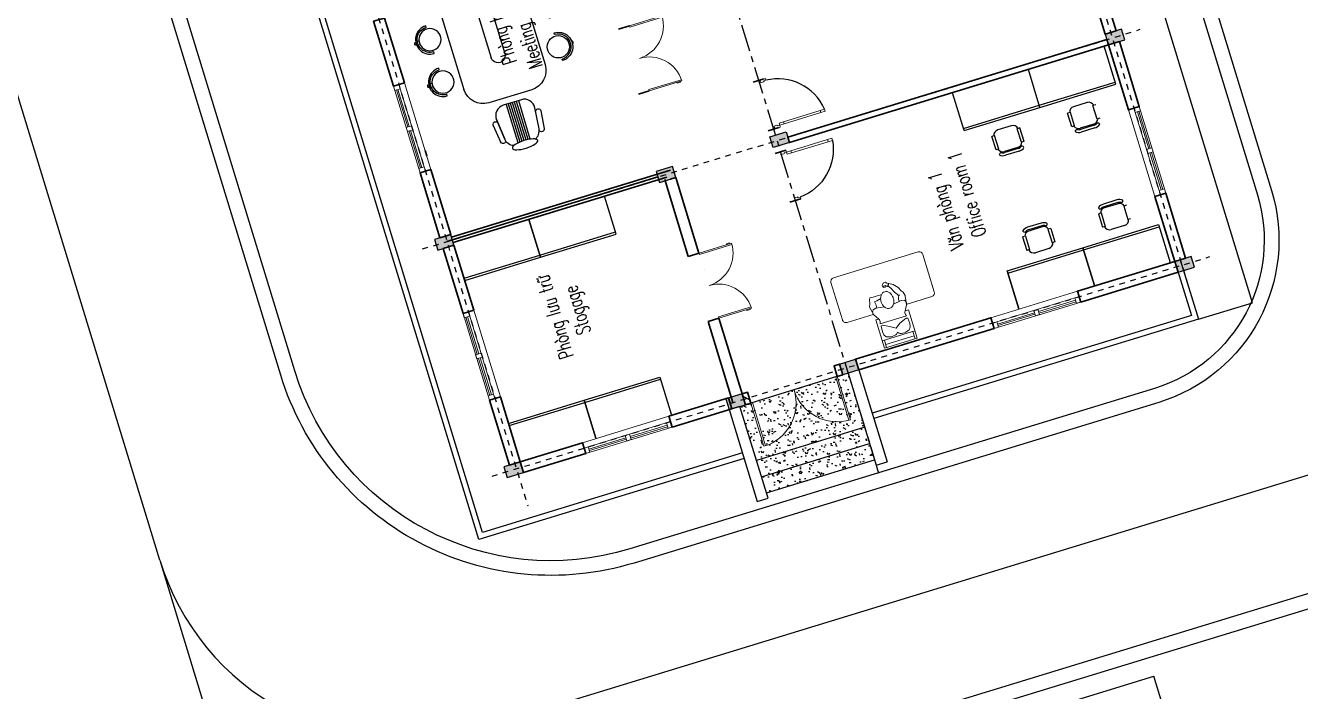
# Model space of a CAD drawing. Header units: inches. Extents: x 543393 to 2689207, y 1841861 to 9121372.
# Drawn here: x 547500.44 to 547522.97, y 1841972.44 to 1841984.21 of the extents above; entities that cross this region are included whole.
import ezdxf
from ezdxf.lldxf.tags import DXFTag

# ---------------------------------------------------------------- set-up
doc = ezdxf.new("R2010")
doc.units = ezdxf.units.IN
doc.header["$MEASUREMENT"] = 0
doc.linetypes.add('ACAD_ISO04W100', pattern=[30, 24, -3, 0, -3])
doc.linetypes.add('DASHDOT', pattern=[1, 0.5, -0.25, 0, -0.25])
for name, color, linetype, lineweight in [('00', 5, 'Continuous', 9), ('A-Door', 254, 'Continuous', 13), ('A-Wall', 3, 'Continuous', 30), ('A310G', 5, 'Continuous', 9), ('CUA', 2, 'Continuous', 9), ('Kich thuoc', 8, 'Continuous', 18), ('NOITHAT', 8, 'Continuous', 9)]:
    doc.layers.add(name, color=color, linetype=linetype, lineweight=lineweight)
for name, color, linetype in [('02 Xref HH1 MBXD$0$0.0', 4, 'Continuous'), ('0_Central_Road', 9, 'Continuous'), ('DOI', 7, 'Continuous'), ('Duong', 4, 'Continuous'), ('KICHTHUOCTHACH', 161, 'Continuous'), ('MEUBLE', 55, 'Continuous'), ('NET', 2, 'Continuous'), ('NET THAY', 4, 'Continuous'), ('Noi that', 155, 'Continuous'), ('NT', 1, 'Continuous'), ('QUYEN', 7, 'Continuous'), ('家具', 4, 'Continuous')]:
    doc.layers.add(name, color=color, linetype=linetype)
doc.styles.add('DIM', font='vnsimli.shx', dxfattribs={"width": 0.65})
tags = doc.linetypes.add('02 Xref Nha dieu hanh$0$HIDDEN', pattern=[0.375, 0.25, -0.125]).pattern_tags.tags
tags[6:7] = [DXFTag(74, 4), DXFTag(75, 0), DXFTag(340, '0'), DXFTag(46, 1.0), DXFTag(50, 0.0), DXFTag(44, 0.0), DXFTag(45, 0.0)]
tags[4:5] = [DXFTag(74, 4), DXFTag(75, 0), DXFTag(340, '0'), DXFTag(46, 1.0), DXFTag(50, 0.0), DXFTag(44, 0.0), DXFTag(45, 0.0)]

# ---------------------------------------------------------------- blocks, each defined once
blk = doc.blocks.new('NDK1')
at = {"layer": '02 Xref HH1 MBXD$0$0.0'}
for p, q in [((240816.7488916403, 54143.51714219339), (240816.7488916403, 52543.51714219332)), ((248117.186538893, 52543.51714219312), (240816.7488916403, 52543.51714219331))]:
    blk.add_line(p, q, dxfattribs=at)
blk = doc.blocks.new('D800')
at = {"layer": 'CUA'}
for p, q in [((0, 800), (-800, 800)), ((0, 770), (-799.4373021069332, 770)), ((-759.6220223050914, 819.6199698164128), (-678.5231775331195, 819.6199698164128)), ((-759.6220223050914, 799.9999999999964), (-759.6220223050914, 819.6199698164128)), ((-678.5231775331195, 819.6199698164128), (-678.5231775331195, 800)), ((0, 770), (0, 800))]:
    blk.add_line(p, q, dxfattribs=at)
blk.add_arc((0, 800), 800, 180, 270, dxfattribs=at)
blk = doc.blocks.new('A$C7DB75F4D')
at = {"layer": 'A-Door'}
for points in [[(624.9999986886978, 939.9999987788397), (624.9999986886978, 859.9999987788397), (664.9999986886978, 859.9999987788397), (664.9999986886978, 939.9999987788397)], [(624.9999986886978, 179.9999987788397), (624.9999986886978, 859.9999987788397), (664.9999986886978, 859.9999987788397), (664.9999986886978, 179.9999987788397)], [(-165.0000013113022, 99.99999877883965), (-165.0000013113022, 59.99999877883965), (-150.0000013113022, 59.99999877883965), (-150.0000013113022, 49.99999877883965), (-150.0000013113022, -1.221160346176475e-06), (-200.0000013113022, -1.221160346176475e-06), (-200.0000013113022, 99.99999877883965)], [(624.9999986886978, 99.99999877883965), (624.9999986886978, 179.9999987788397), (664.9999986886978, 179.9999987788397), (664.9999986886978, 99.99999877883965)], [(664.9999986886978, 99.99999877883965), (699.9999986886978, 99.99999877883965), (699.9999986886978, -1.221160346176475e-06), (649.9999986886978, -1.221160346176475e-06), (649.9999986886978, 49.99999877883965), (649.9999986886978, 59.99999877883965), (664.9999986886978, 59.99999877883965)]]:
    blk.add_lwpolyline(points, close=True, dxfattribs=at)
at = {"layer": 'NT', "color": 1}
blk.add_arc((732.7361624520785, 47.18860666957081), 899.288197890312, 96.88065241804014, 176.633324203001, dxfattribs=at)
blk = doc.blocks.new('cuaso')
at = {"layer": 'CUA'}
blk.add_lwpolyline([(-880.9476643104572, -30), (719.0523356895428, -30), (719.0523356895428, 170), (-880.9476643104572, 170)], close=True, dxfattribs=at)
at = {"layer": 'CUA', "color": 8}
for points in [[(719.0523356895428, 70), (-880.9476643104572, 70)], [(-803.5617358037271, 29.19433114037383), (-119.6406285638222, 29.19433114037383)], [(-803.5617358037271, 0), (-119.6406285638222, 0)], [(-42.25470005709212, 29.19433114037383), (641.6664071828127, 29.19433114037383)], [(-42.25470005709212, 0), (641.6664071828127, 0)]]:
    blk.add_lwpolyline(points, dxfattribs=at)
for points in [[(-880.9476643104572, 70), (-803.5617358037271, 70), (-803.5617358037271, -30), (-880.9476643104572, -30)], [(-42.25470005709212, 70), (-119.6406285638222, 70), (-119.6406285638222, -30), (-42.25470005709212, -30)], [(719.0523356895428, 70), (641.6664071828127, 70), (641.6664071828127, -30), (719.0523356895428, -30)]]:
    blk.add_lwpolyline(points, close=True, dxfattribs=at)
blk = doc.blocks.new('A$C15161FA2')
at = {"layer": 'NOITHAT'}
for p, q in [((552.7657021248324, 882.6305223517638), (587.4620983299028, 952.0160556241458)), ((587.4620983299028, 952.0160556241458), (659.2596383966065, 1027.377162349174)), ((659.2596383966065, 1027.377162349174), (725.0785854645128, 1070.436329336919)), ((715.5200969157377, 977.1182790038192), (676.0384062285284, 895.769509526091)), ((749.0231946041476, 1026.165108744263), (715.5200969157377, 977.1182790038192)), ((725.0785854645128, 1070.436329336919), (749.0231946041476, 1026.165108744263)), ((728.6705786511284, 1062.060855063172), (733.4558731332709, 1074.024091268518)), ((733.4558731332709, 1074.024091268518), (763.3851227005889, 1027.359014504787)), ((763.3851227005889, 1027.359014504787), (746.6305501419392, 1020.183497588745)), ((537.1268294697766, 615.3082458927297), (513.5013889721758, 771.9669521466667)), ((535.9362612405093, 686.7440322781085), (548.1200296945644, 708.6637344935534)), ((548.1200296945644, 708.6637344935534), (606.1309247207155, 721.5485267297322)), ((626.9800819270222, 825.1900704931854), (601.8482216996199, 814.4267916455447)), ((606.1309247207155, 721.5485267297322), (754.380989787549, 695.77893477506)), ((642.5353085401221, 846.7226797856479), (626.9800819270222, 825.1900704931854)), ((676.0384062285284, 895.769509526091), (642.5353085401221, 846.7226797856479)), ((1070.218084929931, 721.5485267297322), (921.9680198630977, 695.77893477506)), ((1128.228979956084, 708.6637344935534), (1070.218084929931, 721.5485267297322)), ((1140.412748410139, 686.7440322781085), (1128.228979956084, 708.6637344935534)), ((528.7830646858474, 521.834198433919), (528.7830646858474, -3.107189513684716e-06)), ((593.2396165115697, 521.834198433919), (528.7830646858474, 521.834198433919)), ((595.6665238865007, 517.7913970137483), (537.1268294697784, 615.3082458927297)), ((593.2396147149047, 431.6406378160395), (602.182179784988, 458.454774293627)), ((1083.109394935744, 431.6406378160395), (1074.166829865659, 458.454774293627)), ((1080.682485764151, 517.7913970137483), (1139.22218018087, 615.3082458927297)), ((1134.674634958988, 521.834198433919), (1083.109393139081, 521.834198433919)), ((1134.674634958988, -3.107189513684716e-06), (1134.674634958988, 521.834198433919)), ((586.359871658793, 385.6104790083209), (580.3483047090904, 283.4654934295709)), ((580.3483047090904, 283.4654934295709), (586.7939597119985, 225.4839096609799)), ((586.7939597119985, 225.4839096609799), (604.9892056230892, 200.0234382202675)), ((588.609272899479, 388.1952111057885), (612.5765797236218, 392.9862461428743)), ((1083.109394935744, 431.6406378160395), (593.2396147149047, 431.6406378160395)), ((593.2396147149047, 431.6406378160395), (1083.109394935744, 431.6406378160395)), ((612.5765797236218, 392.9862461428743), (747.9353347846445, 341.4470697158458)), ((747.9353347846445, 341.4470697158458), (831.7288498224189, 277.0230935703244)), ((831.7288498224189, 277.0230935703244), (934.859329868912, 341.4470697158458)), ((934.859329868912, 341.4470697158458), (1044.43546491831, 399.4286460021208)), ((1044.43546491831, 399.4286460021208), (1074.541491610711, 393.410481454433)), ((1076.663739932837, 225.4839096609799), (1044.43546491831, 180.3871256108837)), ((1083.109394935744, 283.4654934295709), (1076.663739932837, 225.4839096609799)), ((1076.79089223759, 390.8257494796635), (1083.109394935744, 283.4654934295709)), ((528.7830646858474, 135.2903490431013), (1134.674634958988, 135.2903490431013)), ((568.2807777317212, 135.2903490431013), (568.2807777317212, -3.107189513684716e-06)), ((568.2807777317212, 51.53918080215408), (1093.167122044164, 51.53918080215408)), ((642.0912161983306, 173.2925662471807), (688.1754080206774, 159.1199841151279)), ((718.0146241535058, 156.5164398796201), (777.1745057393418, 163.9076862173351)), ((824.0651006275657, 190.1394735331933), (831.7288498224189, 199.7143177063085)), ((839.3925990172702, 190.1394735331933), (831.7288498224189, 199.7143177063085)), ((945.4430754913319, 156.5164398796201), (886.283193905494, 163.9076862173351)), ((1044.43546491831, 180.3871256108837), (975.2822916241621, 159.1199841151274)), ((1093.167122044164, 135.2903490431013), (1093.167122044164, -3.107189513684716e-06)), ((528.7830646858474, -3.107189513684716e-06), (1134.674634958988, -3.107189513684716e-06))]:
    blk.add_line(p, q, dxfattribs=at)
at = {"layer": 'NOITHAT', "linetype": 'ByBlock'}
for points in [[(2.042935375357047e-05, 694.0156283441456), (2.042935375357047e-05, 1384.100576817595, -0.4142135623730951), (66.53674354634859, 1450.637299934592), (1633.644937456185, 1450.637299934592, -0.4142135623730951), (1700.181660573184, 1384.100576817595), (1700.181660573184, 694.0156283441456, -0.4142135623730951), (1633.644937456185, 627.4789052271481), (1150.425760820111, 627.4789052271481, -0.4789360360244747)], [(521.4247740345272, 627.4789052271481), (66.53674354634859, 627.4789052271481, -0.4142135623730951), (2.042935375357047e-05, 694.0156283441456)]]:
    blk.add_lwpolyline(points, format="xyb", dxfattribs=at)
at = {"layer": 'NOITHAT'}
blk.add_lwpolyline([(726.2276131467734, 798.8042030295319, 0.07405043167941555), (735.2134947964951, 738.4628406184211, 0.08480070353286041), (759.1361015598486, 690.7621400620164, 0.1063356255012782), (797.4964541635163, 656.7858414434259, 0.1289554926436449), (838.5842206038869, 646.0096522741032, 0.1289554926436468), (879.6719870442503, 656.7858414434259, 0.1063356255012797), (918.0323396479216, 690.7621400620164, 0.08480070353286068), (941.9549464112752, 738.4628406184211, 0.07405043167941541), (950.9408280609932, 798.8042030295319, 0.07405043167941566), (941.9549464112752, 859.1455654406436, 0.08480070353286072), (918.0323396479216, 906.8462659970482, 0.1063356255012795), (879.6719870442503, 940.8225646156379, 0.1289554926436479), (838.5842206038869, 951.5987537849605, 0.1289554926436479), (797.4964541635163, 940.8225646156379, 0.106335625501279), (759.1361015598486, 906.8462659970482, 0.08480070353286107), (735.2134947964951, 859.1455654406436, 0.07405043167941573)], format="xyb", close=True, dxfattribs=at)
for points in [[(733.455873133269, 1074.024091268519), (755.9619095954477, 1085.71425646808), (782.0195015863756, 1108.867129026855), (822.5604404735022, 1105.241721494859), (850.076252320363, 1069.053468769105), (839.2237968834961, 1031.424560220572), (826.9167885673196, 1032.150376892324), (826.9131338844163, 1053.136780097777), (793.6120363465052, 1053.866251090087), (777.6887620386296, 1035.053632826227), (820.4023915588732, 1026.362154327566)], [(1139.222180180874, 615.3082458927292), (1173.348564976422, 766.6453107798288), (1154.011599967711, 824.6268870661042), (1134.674634958992, 895.4932630708727), (1121.78332495318, 927.7052548847905), (1063.77242992703, 921.262855025544), (1005.761534900874, 921.262855025544), (921.9680198630995, 921.262855025544)], [(552.7657021248342, 882.6305223517638), (529.3401747920325, 847.4689343241726), (518.7809804056487, 812.289434191176), (513.5013889721777, 784.1458307204712), (513.5013889721777, 768.3150590249315)], [(626.9800819270204, 825.1900704931859), (634.9320380197823, 791.1817357935342), (643.7313609153862, 747.2073522165174), (643.7313609153862, 715.5458004146667)], [(941.3049848718183, 856.8388788800221), (1018.652844906686, 837.5116867845973), (1063.77242992703, 831.0692869253508), (1050.881119921214, 766.6453107798288), (1057.32677492412, 715.106134352799)]]:
    blk.add_lwpolyline(points, dxfattribs=at)
for centre, radius, start, end in [((598.3426322119012, 652.0562994567381), 71.3988371481342, 150.9331010893697, 210.9765361778385), ((1078.006377438747, 652.0562994567381), 71.3988371481342, 329.0234638221615, 29.06689891063028), ((534.4507211443743, 481.04334344974), 71.3988371481342, 341.556360027871, 30.97653617783849), ((1141.898288506272, 481.04334344974), 71.3988371481342, 149.0234638221615, 198.4436399721291), ((589.1588872240336, 385.4457477748851), 2.80385886123773, 101.3043551230539, 176.6318409065789), ((1073.991876672349, 390.6610182462273), 2.80385886123773, 3.368159093421127, 78.69563208597779), ((1073.991876672349, 390.6610182462273), 2.80385886123773, 3.368159093421127, 78.69563208597779), ((663.0789051906468, 241.5370594819283), 71.3988371481342, 215.551376907487, 252.9054138576522), ((709.1630970129972, 227.3644773498754), 71.3988371481342, 252.9054138576522, 277.1214509789467), ((768.3229785988315, 234.75572368759), 71.3988371481342, 277.1214509789467, 321.3260597055287), ((895.1347210460044, 234.75572368759), 71.3988371481342, 218.6739402944713, 262.8785490210533), ((954.2946026318386, 227.3644773498741), 71.3988371481342, 262.8785490210533, 287.0945861423477)]:
    blk.add_arc(centre, radius, start, end, dxfattribs=at)
blk = doc.blocks.new('ghe1')
for p, q in [((-42.04987941271975, 246.4382430577243), (-42.04987941271975, 284.408258743264)), ((42.0498794127052, 246.4382430577243), (42.0498794127052, 284.408258743264))]:
    blk.add_line(p, q)
blk.add_lwpolyline([(-325, 0, -1), (325, 0), (287.5, 0, 1), (-287.5, 0)], format="xyb", close=True)
blk.add_circle((0, 0), 250)
blk.add_arc((-2.748049884918146, 310.0985850759171), 41.28596289291529, 18.35834287928433, 162.1648539532021)
blk = doc.blocks.new('A$C3EF50EC0')
at = {"layer": 'MEUBLE', "linetype": 'Continuous'}
for p, q in [((1018.694071713035, 2162.10474263777), (5499.939890525391, 2161.929127708594)), ((1010.344063199082, 662.4731859845997), (5499.848950473111, 662.2009527783084))]:
    blk.add_line(p, q, dxfattribs=at)
for points in [[(663.7437269373477, 1015.306541444195), (663.7918678828428, 1809.217807194284)], [(5854.75115430358, 1015.087888241927), (5854.799295248944, 1808.999153960387)], [(1378.12451784579, 1537.194052209707), (5104.918715648804, 1537.066339028133)], [(1378.109361170515, 1287.239356388083), (5104.903558973325, 1287.111643206365)]]:
    blk.add_lwpolyline(points, dxfattribs=at)
for centre, radius, start, end in [((1018.672552226562, 1807.218426785184), 354.886316505026, 89.99652571655432, 179.6772017975329), ((5499.91837103889, 1807.042811855899), 354.886316505026, 0.3158496352169251, 89.99652571655432), ((1378.116939508152, 1412.21670429872), 124.9773481406142, 89.99652571655432, 269.9965257165543), ((5104.91113731105, 1412.088991117227), 124.9773481406142, 269.9965257165543, 89.99652571655432), ((1018.624651147184, 1017.262883560179), 354.886316505026, 180.3158496352169, 269.9965257165543), ((5499.870469959438, 1017.08726863077), 354.886316505026, 269.9965257165543, 359.6772017975329)]:
    blk.add_arc(centre, radius, start, end, dxfattribs=at)
at = {"layer": 'Noi that', "linetype": 'Continuous'}
for points in [[(6259.1792385351, 1852.139881234252), (6575.753039080315, 1815.455126690053)], [(5969.868203523816, 1244.252120250057), (5969.888551643191, 1579.820962753445)], [(6550.910797897974, 1728.796348108364), (6175.976480664147, 1766.2668174684)], [(5969.876104082228, 1374.543337128598), (6672.873686080726, 1374.500708978834)], [(5969.878377583562, 1412.036541501824), (6672.875959582088, 1411.993913352351)], [(5969.880651084837, 1449.52974587505), (6672.878233083393, 1449.487117725577)], [(5969.882924586171, 1487.022950248276), (6672.880506584755, 1486.980322098803)], [(5969.885198087475, 1524.516154621619), (6672.882780085973, 1524.473526472175)], [(5969.871557079678, 1299.55692838203), (6672.869139078175, 1299.514300232411)], [(5969.873830580837, 1337.050132755227), (6672.871412579421, 1337.007504605899)], [(6550.910797897974, 1095.174427336729), (6175.976480664147, 1057.703957976693)], [(6259.1792385351, 971.8308942108415), (6575.753039080315, 1008.515648755041)]]:
    blk.add_lwpolyline(points, dxfattribs=at)
for points in [[(6706.39641884678, 1212.26345608, -0.2799068392326103), (6550.910797897974, 1095.174427336729), (6175.976480664147, 1057.703957976693, -0.4437164408394772), (5969.868203523816, 1244.252120250057), (5969.888551643191, 1579.820962753445, -0.4437164408394785), (6176.019450967186, 1766.344127795375), (6550.949221198287, 1728.82818840925)], [(6706.420640987388, 1611.720303949412, 0.2799068392326108), (6550.949221198403, 1728.82818840925)], [(6706.39641884678, 1212.26345608, -0.2799068392326103), (6550.910797897974, 1095.174427336729), (6175.976480664147, 1057.703957976693)]]:
    blk.add_lwpolyline(points, format="xyb", dxfattribs=at)
for centre, start, end in [((6253.784421690463, 1805.584910566009), 83.39001380174432, 263.3900138017443), ((6570.358222235707, 1768.900156021758), 283.1821426424748, 83.39001380174432), ((6253.784421690463, 1018.385864879085), 96.6099861982557, 276.6099861982557), ((6570.358222235707, 1055.070619423335), 276.6099861982557, 76.81785735752518)]:
    blk.add_arc(centre, 46.86650555273033, start, end, dxfattribs=at)
blk.add_ellipse((6743.175717781953, 1411.9896505375), major_axis=(0.01420938317593334, 234.3325273328395), ratio=0.2999999999999999, dxfattribs=at)
at = {"layer": 'NET', "linetype": 'Continuous'}
for p, xscale, yscale, zscale, rotation in [((1471.419711642273, 2472.817481445323), 0.7873572932799786, 0.7873572932799786, 0.7873572932799786, 359.9965257159905), ((2232.671967083035, 2472.068048506691), 0.7873572932799786, 0.7873572932799786, 0.7873572932799786, 359.9965257159905), ((2981.408668699005, 2478.952240036677), 0.7873572932799786, 0.7873572932799786, 0.7873572932799786, 359.9965257159905), ((3742.660924139767, 2478.202807098045), 0.7873572932799786, 0.7873572932799786, 0.7873572932799786, 359.9965257159905), ((4481.953839201567, 2478.075038460622), 0.7873572932799786, 0.7873572932799786, 0.7873572932799786, 359.9965257159905), ((5266.597771867368, 2478.027459464924), 0.7873572932799786, 0.7873572932799786, 0.7873572932799786, 359.9965257159905), ((339.7280971458822, 1376.925084836708), -0.7873572932872542, 0.7873572932949173, 0.7873572932858693, 89.99652571651998), ((1471.290411473994, 340.4775436619821), -0.7873572932799786, 0.7873572932949173, 0.7873572932858693, 179.9965257159905), ((2232.542666914742, 339.7281107233284), -0.7873572932799786, 0.7873572932949173, 0.7873572932858693, 179.9965257159905), ((2981.279368530755, 346.6123022533211), -0.7873572932799786, 0.7873572932949173, 0.7873572932858693, 179.9965257159905), ((3742.531623971474, 345.8628693146893), -0.7873572932799786, 0.7873572932949173, 0.7873572932858693, 179.9965257159905), ((4481.824549091631, 345.9009799220294), -0.7873572932799786, 0.7873572932949173, 0.7873572932858693, 179.9965257159905), ((5266.468481757547, 345.8534009265495), -0.7873572932799786, 0.7873572932949173, 0.7873572932858693, 179.9965257159905)]:
    blk.add_blockref('ghe1', p, dxfattribs=dict(at, xscale=xscale, yscale=yscale, zscale=zscale, rotation=rotation))
blk = doc.blocks.new('NVP')
at = {"layer": 'KICHTHUOCTHACH'}
h = blk.add_hatch(dxfattribs=at)
h.set_pattern_fill('AR-CONC', color=8, scale=2)
h.set_pattern_definition([(49.99999999999999, (-385191.5149544009, -62237.63004785349), (364.369337992008, -31.87817107780617), [38.1, -419.1]), (355, (-385191.5149544009, -62237.63004785349), (-70.48684284993868, 382.1136904780703), [30.48, -335.28116834]), (100.4514447, (-385161.1509404008, -62240.28655485349), (293.8824941807065, 350.2355038243902), [32.3800176, -356.1804892]), (46.18420000000001, (-385191.5149544009, -62136.03004785349), (542.1580817842598, -84.0846558654543), [57.15, -628.65]), (96.63555760999995, (-385146.3351544008, -62143.03704785349), (474.808268103006, 494.8522491954431), [48.57004628, -534.27121632]), (351.1841511700001, (-385191.5149544009, -62136.03004785349), (474.8082681299541, 494.8522491710653), [45.71993414, -502.91946384]), (21, (-385140.7149544008, -62161.43004785349), (303.228782538265, -204.5303963741752), [38.1, -419.1]), (326.0000000000001, (-385140.7149544008, -62161.43004785349), (123.6040566952941, 368.3759322446385), [30.48, -335.28]), (71.45144499999999, (-385115.4458892008, -62178.47424765349), (426.8328385574323, 163.8455377718105), [32.3800176, -356.1798752]), (37.50000000000001, (-385191.5149544009, -62237.63004785349), (6.177206501183633, 169.1100777463062), [0, -331.216, 0, -340.36, 0, -336.55]), (7.499999999999999, (-385191.5149544009, -62237.63004785349), (133.6393250206115, 200.361149636239), [0, -194.056, 0, -323.596, 0, -128.27]), (327.5, (-385304.7989544009, -62237.63004785349), (271.1811903337428, -11.45748798534689), [0, -127, 0, -396.24, 0, -525.78]), (317.5, (-385355.5989544009, -62237.63004785349), (296.2583627720361, 50.85298206666606), [0, -165.1, 0, -263.144, 0, -373.38])])
h.paths.add_polyline_path([(184393.5373812887, 3674.374304836041, 0.4032696778363674), (183594.1000791818, 2904.374304836041), (184393.5373812887, 2904.374304836041)], flags=17)
h.paths.add_polyline_path([(184393.5373812887, 3674.374304836667), (184393.5373812887, 4444.374304836041), (183594.101084646, 4444.374304836041, 0.4032693125303839)], flags=17)
h.paths.add_polyline_path([(183593.5383867529, 4474.374304836041), (183633.9163644477, 4474.374304836041), (183633.9163644477, 4493.994274652454), (183715.0152092197, 4493.994274652454), (184393.5373812887, 4474.374333909735), (184393.5373812887, 4574.376822600032), (184393.5373812887, 4674.376822600032), (183393.5373812887, 4674.376822600032), (183393.5373812887, 2674.37178707205), (184393.5373812887, 2674.37178707205), (184393.5373812887, 2774.371787071817), (184393.5373812887, 2874.374304836041), (183715.0142037555, 2874.374304836041), (183715.0142037555, 2854.754335019628), (183633.9153589835, 2854.754335019628), (183593.5373812887, 2874.374304836041, -0.4142137464317575), (184393.5378840208, 3674.374304836201, -0.4142133783145721)])
h.paths.add_polyline_path([(183393.5373812887, 4674.376822600032), (183093.5373812887, 4674.376822600032), (183093.5373812887, 2674.37178707205), (183393.5373812887, 2674.37178707205)])
h.paths.add_polyline_path([(183093.5373812887, 4674.376822600032), (182793.5373812887, 4674.376822600032), (182793.5373812887, 2674.37178707205), (183093.5373812887, 2674.37178707205)])
h = blk.add_hatch(dxfattribs=at)
h.set_pattern_fill('ANSI31', color=8, scale=30)
h.set_pattern_definition([(45, (-11993.02771210979, -64888.76173332566), (-67.35192090801866, 67.35192090801866), [])])
h.paths.add_polyline_path([(184393.5373812887, 4474.374304836041), (184593.5373812887, 4474.374304836041), (184593.5373812887, 4574.376822600032), (184393.5373812887, 4574.376822600032)])
at = {"layer": 'NET THAY'}
h = blk.add_hatch(color=8, dxfattribs=at)
h.dxf.hatch_style = 1
h.paths.add_polyline_path([(184593.5373812887, 8974.369935470699), (184393.5373812887, 8974.369935470699), (184393.5373812887, 8674.369935470699), (184593.5373812887, 8674.369935470699)])
h = blk.add_hatch(color=8, dxfattribs=at)
h.dxf.hatch_style = 1
h.paths.add_polyline_path([(188793.5373812887, 8974.369935470699), (188593.5373812887, 8974.369935470699), (188593.5373812887, 8674.369935470699), (188793.5373812887, 8674.369935470699)])
h = blk.add_hatch(color=8, dxfattribs=at)
h.dxf.hatch_style = 1
h.paths.add_polyline_path([(184593.5373812887, 4874.376822600032), (184393.5373812887, 4874.376822600032), (184393.5373812887, 4574.376822600032), (184593.5373812887, 4574.376822600032)])
h = blk.add_hatch(color=8, dxfattribs=at)
h.dxf.hatch_style = 1
h.paths.add_polyline_path([(188793.5373812887, 4874.369935470961), (188593.5373812887, 4874.369935470961), (188593.5373812887, 4574.369935470961), (188793.5373812887, 4574.369935470961)])
h = blk.add_hatch(color=8, dxfattribs=at)
h.dxf.hatch_style = 1
h.paths.add_polyline_path([(184593.5373812887, 2474.371787071817), (184393.5373812887, 2474.371787071817), (184393.5373812887, 2774.371787071817), (184593.5373812887, 2774.371787071817)])
h = blk.add_hatch(color=8, dxfattribs=at)
h.dxf.hatch_style = 1
h.paths.add_polyline_path([(188793.5373812887, 2474.371787071817), (188593.5373812887, 2474.371787071817), (188593.5373812887, 2774.371787071817), (188793.5373812887, 2774.371787071817)])
h = blk.add_hatch(color=8, dxfattribs=at)
h.dxf.hatch_style = 1
h.paths.add_polyline_path([(184593.5373812887, -3425.630064529294), (184393.5373812887, -3425.630064529294), (184393.5373812887, -3725.630064529294), (184593.5373812887, -3725.630064529294)])
h = blk.add_hatch(color=8, dxfattribs=at)
h.dxf.hatch_style = 1
h.paths.add_polyline_path([(188793.5373812887, -3425.630064529294), (188593.5373812887, -3425.630064529294), (188593.5373812887, -3725.630064529294), (188793.5373812887, -3725.630064529294)])
at = {"layer": 'A-Wall'}
for p, q in [((184593.5373812887, 8674.369935470699), (184593.5373812887, 8874.369935470699)), ((188593.5373812887, 8674.369935470699), (188593.5373812887, 8874.369935470699)), ((188643.5373812888, 8674.369935470699), (188643.5373812888, 4724.377195950357)), ((188743.5373812888, 4624.376389845282), (188743.5373812888, 8674.369935470699)), ((190343.5373812887, 8674.369935470699), (190243.5373812887, 8674.369935470699)), ((184493.5373812901, 4774.378630599844), (185993.5375581373, 4774.375449454768)), ((185993.537315265, 4572.877460598982), (185993.5375581373, 4774.375449454768)), ((187193.5371998788, 4772.875158534931), (188617.9684215573, 4772.872137653692)), ((187193.5374409428, 4572.877460598982), (187193.5371998789, 4772.875158534931)), ((190193.5373184461, 4774.37487100115), (190193.5373184461, 4574.374673418082)), ((191393.537261384, 4774.373362803475), (191393.537261384, 4574.373165220408)), ((184493.5373812901, 4574.378630599844), (185993.5373170706, 4574.375449455278)), ((186893.5373781039, 4572.871876703437), (186893.5373781039, 4572.868271406078)), ((187193.5374391402, 4574.372904539232), (188593.5373812887, 4574.369935470961)), ((188593.5373812887, 4674.376822600032), (188593.5373812887, 4574.369935470961))]:
    blk.add_line(p, q, dxfattribs=at)
at = {"layer": 'A-Wall', "color": 8, "linetype": '02 Xref Nha dieu hanh$0$HIDDEN', "ltscale": 1000}
blk.add_line((188693.5373812888, 8774.369935470699), (188693.5373812888, 4874.369935470961), dxfattribs=at)
at = {"layer": 'A-Wall'}
for points in [[(185793.5373812887, 8674.369935470699), (184593.5373812887, 8674.369935470699), (184593.5373812887, 8874.369935470699), (185793.5373812887, 8874.369935470699)], [(187393.5373812887, 8674.369935470699), (188593.5373812887, 8674.369935470699), (188593.5373812887, 8874.369935470699), (187393.5373812887, 8874.369935470699)], [(189993.5373812887, 8674.369935470699), (188793.5373812887, 8674.369935470699), (188793.5373812887, 8874.369935470699), (189993.5373812887, 8874.369935470699)], [(191593.5373812887, 8674.369935470699), (192793.5373812887, 8674.369935470699), (192793.5373812887, 8874.369935470699), (191593.5373812887, 8874.369935470699)], [(184393.5373812887, 7524.369935470713), (184593.5373812887, 7524.369935470713), (184593.5373812887, 8674.369935470699), (184393.5373812887, 8674.369935470699)], [(184393.5373812887, 4824.376822600032), (184593.5373812887, 4824.376822600032), (184593.5373812887, 5924.369935470713), (184393.5373812887, 5924.369935470713)], [(184393.5373812887, 4474.374304836041), (184593.5373812887, 4474.374304836041), (184593.5373812887, 4574.376822600032), (184393.5373812887, 4574.376822600032)], [(184393.5373812887, 2774.371787071817), (184593.5373812887, 2774.371787071817), (184593.5373812887, 2874.374304836041), (184393.5373812887, 2874.374304836041)], [(184393.5373812887, -25.63006452941045), (184593.5373812887, -25.63006452941045), (184593.5373812887, 2474.371787071817), (184393.5373812887, 2474.371787071817)], [(188593.5373812887, -3425.630064529294), (188693.5373812887, -3425.630064529294), (188693.5373812887, 2474.371787071817), (188593.5373812887, 2474.371787071817)], [(184393.5373812887, -3425.630064529294), (184593.5373812887, -3425.630064529294), (184593.5373812887, -1625.63006452941), (184393.5373812887, -1625.63006452941)], [(184593.5373812887, -3625.630064529294), (185793.5373812887, -3625.630064529294), (185793.5373812887, -3425.630064529294), (184593.5373812887, -3425.630064529294)], [(188593.5373812887, -3625.630064529294), (187393.5373812887, -3625.630064529294), (187393.5373812887, -3425.630064529294), (188593.5373812887, -3425.630064529294)], [(188793.5373812887, -3625.630064529294), (189993.5373812887, -3625.630064529294), (189993.5373812887, -3425.630064529294), (188793.5373812887, -3425.630064529294)]]:
    blk.add_lwpolyline(points, close=True, dxfattribs=at)
for points in [[(187583.5373812887, 2774.37178707205), (187583.5373812887, 2574.37178707205)], [(188483.5373812887, 2774.37178707205), (188483.5373812887, 2574.37178707205)], [(188903.5373812887, 2774.37178707205), (188903.5373812887, 2574.37178707205)], [(189803.5373812887, 2774.37178707205), (189803.5373812887, 2574.37178707205)]]:
    blk.add_lwpolyline(points, dxfattribs=at)
at = {"layer": 'CUA'}
for points in [[(187393.5373812887, 8874.369935470699), (185793.5373812887, 8874.369935470699), (185793.5373812887, 8674.369935470699), (187393.5373812887, 8674.369935470699)], [(191593.5373812887, 8874.369935470699), (189993.5373812887, 8874.369935470699), (189993.5373812887, 8674.369935470699), (191593.5373812887, 8674.369935470699)], [(184393.5373812887, 5924.369935470713), (184393.5373812887, 7524.369935470713), (184593.5373812887, 7524.369935470713), (184593.5373812887, 5924.369935470713)], [(184393.5373812887, -1625.63006452941), (184393.5373812887, -25.63006452941045), (184593.5373812887, -25.63006452941045), (184593.5373812887, -1625.63006452941)]]:
    blk.add_lwpolyline(points, close=True, dxfattribs=at)
at = {"layer": 'CUA', "color": 8}
for points in [[(185793.5373812887, 8774.369935470699), (185870.9233097954, 8774.369935470699), (185870.9233097954, 8874.369935470699), (185793.5373812887, 8874.369935470699)], [(186554.8444170353, 8774.369935470699), (186632.230345542, 8774.369935470699), (186632.230345542, 8874.369935470699), (186554.8444170353, 8874.369935470699)], [(187393.5373812887, 8774.369935470699), (187316.1514527819, 8774.369935470699), (187316.1514527819, 8874.369935470699), (187393.5373812887, 8874.369935470699)], [(189993.5373812887, 8774.369935470699), (190070.9233097954, 8774.369935470699), (190070.9233097954, 8874.369935470699), (189993.5373812887, 8874.369935470699)], [(190754.8444170353, 8774.369935470699), (190832.230345542, 8774.369935470699), (190832.230345542, 8874.369935470699), (190754.8444170353, 8874.369935470699)], [(191593.5373812887, 8774.369935470699), (191516.1514527819, 8774.369935470699), (191516.1514527819, 8874.369935470699), (191593.5373812887, 8874.369935470699)], [(184493.5373812887, 7524.369935470713), (184493.5373812887, 7446.984006963983), (184393.5373812887, 7446.984006963983), (184393.5373812887, 7524.369935470713)], [(184493.5373812887, 6763.062899724078), (184493.5373812887, 6685.676971217348), (184393.5373812887, 6685.676971217348), (184393.5373812887, 6763.062899724078)], [(184493.5373812887, 5924.369935470713), (184493.5373812887, 6001.755863977443), (184393.5373812887, 6001.755863977443), (184393.5373812887, 5924.369935470713)], [(184493.5373812887, -25.63006452941045), (184493.5373812887, -103.0159930361406), (184393.5373812887, -103.0159930361406), (184393.5373812887, -25.63006452941045)], [(184493.5373812887, -786.9371002760454), (184493.5373812887, -864.3230287827755), (184393.5373812887, -864.3230287827755), (184393.5373812887, -786.9371002760454)], [(184493.5373812887, -1625.63006452941), (184493.5373812887, -1548.24413602268), (184393.5373812887, -1548.24413602268), (184393.5373812887, -1625.63006452941)]]:
    blk.add_lwpolyline(points, close=True, dxfattribs=at)
for points in [[(186554.8444170353, 8844.369935470699), (185870.9233097954, 8844.369935470699)], [(186554.8444170353, 8815.175604330325), (185870.9233097954, 8815.175604330325)], [(187316.1514527819, 8844.369935470699), (186632.230345542, 8844.369935470699)], [(187316.1514527819, 8815.175604330325), (186632.230345542, 8815.175604330325)], [(190754.8444170353, 8844.369935470699), (190070.9233097954, 8844.369935470699)], [(190754.8444170353, 8815.175604330325), (190070.9233097954, 8815.175604330325)], [(191516.1514527819, 8844.369935470699), (190832.230345542, 8844.369935470699)], [(191516.1514527819, 8815.175604330325), (190832.230345542, 8815.175604330325)], [(185793.5373812887, 8774.369935470699), (187393.5373812887, 8774.369935470699)], [(189993.5373812887, 8774.369935470699), (191593.5373812887, 8774.369935470699)], [(184423.5373812887, 6763.062899724078), (184423.5373812887, 7446.984006963983)], [(184452.731712429, 6763.062899724078), (184452.731712429, 7446.984006963983)], [(184493.5373812887, 7524.369935470713), (184493.5373812887, 5924.369935470713)], [(184423.5373812887, 6001.755863977443), (184423.5373812887, 6685.676971217348)], [(184452.731712429, 6001.755863977443), (184452.731712429, 6685.676971217348)], [(184423.5373812887, -786.9371002760454), (184423.5373812887, -103.0159930361406)], [(184452.731712429, -786.9371002760454), (184452.731712429, -103.0159930361406)], [(184493.5373812887, -25.63006452941045), (184493.5373812887, -1625.63006452941)], [(184423.5373812887, -1548.24413602268), (184423.5373812887, -864.3230287827755)], [(184452.731712429, -1548.24413602268), (184452.731712429, -864.3230287827755)]]:
    blk.add_lwpolyline(points, dxfattribs=at)
at = {"layer": 'KICHTHUOCTHACH'}
blk.add_line((184393.5373812887, 2862.36995214651), (184393.5373812887, 4474.374304836041), dxfattribs=at)
at = {"layer": 'NET THAY'}
for p, q in [((184393.5373812887, 4874.376822600032), (182693.5373812887, 4874.376822600032)), ((182693.5373812887, 4874.376822600032), (182693.5373812887, 4674.376822600032)), ((184393.5373812887, 4674.376822600032), (184393.5373812887, 4874.376822600032)), ((182693.5373812887, 4674.376822600032), (184393.5373812887, 4674.376822600032)), ((182793.5373812887, 4674.369935470713), (182793.5373812887, 2674.37178707205)), ((183393.5373812887, 2674.37178707205), (183393.5373812887, 4674.369935470713)), ((184393.5373812887, 2674.37178707205), (182693.5373812887, 2674.37178707205)), ((182693.5373812887, 2674.37178707205), (182693.5373812887, 2474.37178707205)), ((184393.5373812887, 2474.37178707205), (184393.5373812887, 2674.37178707205)), ((184393.5373812887, 2474.37178707205), (182693.5373812887, 2474.37178707205))]:
    blk.add_line(p, q, dxfattribs=at)
for points in [[(183493.5373812762, 4874.376822600032), (183493.5373812762, 9774.369935470699), (196593.5373812887, 9774.369935470699)], [(183593.5373812762, 4874.376822600032), (183593.5373812762, 9674.369935470684), (196593.5373812887, 9674.369935470684)], [(183093.5373812887, 4674.369935470713), (183093.5373812887, 2674.37178707205)], [(184593.5373812887, 4474.374304836041), (184393.5373812887, 4474.374304836041)], [(184593.5373812887, -3525.630064529294), (183493.5373812762, -3525.630064529294), (183493.5373812762, 2474.37178707205)], [(184593.5373812887, -3425.630064529294), (183593.5373812762, -3425.630064529294), (183593.5373812762, 2474.37178707205)], [(183493.5373812762, -3525.630064529294), (183493.5373812762, -4525.630064529294)], [(183493.5373812762, -4525.630064529294), (214893.5373812887, -4525.630064529294)]]:
    blk.add_lwpolyline(points, dxfattribs=at)
at = {"layer": 'NET THAY', "color": 8, "linetype": 'ACAD_ISO04W100', "ltscale": 0.2}
for points in [[(184493.5373812887, 9224.952519790328), (184493.5373812887, -4042.156749153975)], [(188693.5373812887, 9224.952519790328), (188693.5373812887, -4042.156749153975)], [(214628.6289398652, 8774.369935470699), (183809.0231012125, 8774.369935470699)], [(214442.4616051886, -3525.630064529294), (184179.1265224883, -3525.630064529294)]]:
    blk.add_lwpolyline(points, dxfattribs=at)
at = {"layer": 'NET THAY'}
for points in [[(184593.5373812887, 8974.369935470699), (184393.5373812887, 8974.369935470699), (184393.5373812887, 8674.369935470699), (184593.5373812887, 8674.369935470699)], [(188793.5373812887, 8974.369935470699), (188593.5373812887, 8974.369935470699), (188593.5373812887, 8674.369935470699), (188793.5373812887, 8674.369935470699)], [(184593.5373812887, 4874.376822600032), (184393.5373812887, 4874.376822600032), (184393.5373812887, 4574.376822600032), (184593.5373812887, 4574.376822600032)], [(188793.5373812887, 4874.369935470961), (188593.5373812887, 4874.369935470961), (188593.5373812887, 4574.369935470961), (188793.5373812887, 4574.369935470961)], [(184593.5373812887, 2474.371787071817), (184393.5373812887, 2474.371787071817), (184393.5373812887, 2774.371787071817), (184593.5373812887, 2774.371787071817)], [(188793.5373812887, 2474.371787071817), (188593.5373812887, 2474.371787071817), (188593.5373812887, 2774.371787071817), (188793.5373812887, 2774.371787071817)], [(184593.5373812887, -3425.630064529294), (184393.5373812887, -3425.630064529294), (184393.5373812887, -3725.630064529294), (184593.5373812887, -3725.630064529294)], [(188793.5373812887, -3425.630064529294), (188593.5373812887, -3425.630064529294), (188593.5373812887, -3725.630064529294), (188793.5373812887, -3725.630064529294)]]:
    blk.add_lwpolyline(points, close=True, dxfattribs=at)
at = {"layer": 'NET THAY', "color": 8, "linetype": 'ACAD_ISO04W100', "ltscale": 20}
blk.add_lwpolyline([(215789.4850455991, 2674.37178707205), (182467.4850455991, 2674.37178707205)], dxfattribs=at)
at = {"layer": '家具', "color": 8, "linetype": 'Continuous'}
for p, q in [((185260.4277137045, 8674.369935470684), (185260.4277137045, 7274.369935470684)), ((187983.5373812887, 8674.369935470684), (187983.5373812887, 7274.369935470684)), ((185260.4277137045, 7274.369935470684), (185260.4277137045, 5874.369935470684)), ((187983.5373812887, 7274.369935470684), (187983.5373812887, 5874.369935470684)), ((185260.4277137045, -542.1084062947994), (185260.4277137045, -1942.108406294799)), ((187933.5373812887, -542.1084062947994), (187933.5373812887, -1942.108406294799)), ((185260.4277137045, -1942.108406294799), (185260.4277137045, -3342.108406294799)), ((187933.5373812887, -1942.108406294799), (187933.5373812887, -3342.108406294799))]:
    blk.add_line(p, q, dxfattribs=at)
at = {"layer": '家具', "linetype": 'Continuous'}
for p, q in [((185300.4277137045, 8674.369935470684), (185300.4277137045, 7274.369935470684)), ((187943.5373812887, 8674.369935470684), (187943.5373812887, 7274.369935470684)), ((185300.4277137045, 7274.369935470684), (184600.4277137045, 7274.369935470684)), ((184600.4277137045, 7274.369935470684), (185300.4277137045, 7274.369935470684)), ((185300.4277137045, 7274.369935470684), (185300.4277137045, 5874.369935470684)), ((187943.5373812887, 7274.369935470684), (188643.5373812887, 7274.369935470684)), ((187943.5373812887, 7274.369935470684), (187943.5373812887, 5874.369935470684)), ((188643.5373812887, 7274.369935470684), (187943.5373812887, 7274.369935470684)), ((185300.4277137045, 5874.369935470684), (184600.4277137045, 5874.369935470684)), ((187943.5373812887, 5874.369935470684), (188643.5373812887, 5874.369935470684)), ((185300.4277137045, -542.1084062947994), (184600.4277137045, -542.1084062947994)), ((184600.4277137045, -542.1084062947994), (185300.4277137045, -542.1084062947994)), ((185300.4277137045, -542.1084062947994), (185300.4277137045, -1942.108406294799)), ((187893.5373812887, -542.1084062947994), (188593.5373812887, -542.1084062947994)), ((187893.5373812887, -542.1084062947994), (187893.5373812887, -1942.108406294799)), ((185461.976570004, -1363.480005893034), (185461.976570004, -1113.480005892947)), ((185793.1139423957, -979.4034067943794), (185543.5509990837, -979.4034067944376)), ((185543.5509990837, -1029.403406794379), (185543.5509990837, -979.4034067944376)), ((185793.1139423958, -1029.403406794379), (185543.5509990837, -1029.403406794379)), ((185793.1139423958, -1029.403406794379), (185793.1139423957, -979.4034067943794)), ((185861.976570004, -1363.480005893005), (185861.976570004, -1113.480005893034)), ((185881.9765700037, -1363.480005893005), (185881.9765700036, -1113.480005893034)), ((185931.9765700036, -1363.480005892976), (185931.9765700036, -1113.480005893005)), ((187261.9885249895, -1363.480005892976), (187261.9885249895, -1113.480005893005)), ((187311.9885249894, -1363.480005893005), (187311.9885249895, -1113.480005893034)), ((187331.9885249892, -1363.480005893005), (187331.9885249891, -1113.480005893034)), ((187400.8511525973, -979.4034067943794), (187650.4140959094, -979.4034067944376)), ((187400.8511525973, -1029.403406794379), (187400.8511525973, -979.4034067943794)), ((187400.8511525973, -1029.403406794379), (187650.4140959094, -1029.403406794379)), ((187650.4140959094, -1029.403406794379), (187650.4140959094, -979.4034067944376)), ((187731.9885249891, -1363.480005893034), (187731.9885249891, -1113.480005892947)), ((185793.1139423957, -1447.556604991631), (185543.5509990837, -1447.55660499166)), ((185543.5509990837, -1497.556604991689), (185543.5509990837, -1447.55660499166)), ((185793.1139423958, -1497.556604991631), (185543.5509990837, -1497.556604991689)), ((185793.1139423958, -1497.556604991631), (185793.1139423957, -1447.556604991631)), ((187400.8511525973, -1447.556604991631), (187650.4140959094, -1447.55660499166)), ((187400.8511525973, -1497.556604991631), (187400.8511525973, -1447.556604991631)), ((187400.8511525973, -1497.556604991631), (187650.4140959094, -1497.556604991689)), ((187650.4140959094, -1497.556604991689), (187650.4140959094, -1447.55660499166)), ((185300.4277137045, -1942.108406294799), (184600.4277137045, -1942.108406294799)), ((184600.4277137045, -1942.108406294799), (185300.4277137045, -1942.108406294799)), ((185300.4277137045, -1942.108406294799), (185300.4277137045, -3342.108406294799)), ((187893.5373812887, -1942.108406294799), (188593.5373812887, -1942.108406294799)), ((187893.5373812887, -1942.108406294799), (187893.5373812887, -3342.108406294799)), ((185793.1139423957, -2379.403406794379), (185543.5509990837, -2379.403406794438)), ((185543.5509990837, -2429.403406794379), (185543.5509990837, -2379.403406794438)), ((185793.1139423958, -2429.403406794379), (185543.5509990837, -2429.403406794379)), ((185793.1139423958, -2429.403406794379), (185793.1139423957, -2379.403406794379)), ((187400.8511525973, -2379.403406794379), (187650.4140959094, -2379.403406794438)), ((187400.8511525973, -2429.403406794379), (187400.8511525973, -2379.403406794379)), ((187400.8511525973, -2429.403406794379), (187650.4140959094, -2429.403406794379)), ((187650.4140959094, -2429.403406794379), (187650.4140959094, -2379.403406794438)), ((185461.976570004, -2763.480005893034), (185461.976570004, -2513.480005892947)), ((185861.976570004, -2763.480005893005), (185861.976570004, -2513.480005893034)), ((185881.9765700037, -2763.480005893005), (185881.9765700036, -2513.480005893034)), ((185931.9765700036, -2763.480005892976), (185931.9765700036, -2513.480005893005)), ((187261.9885249895, -2763.480005892976), (187261.9885249895, -2513.480005893005)), ((187311.9885249894, -2763.480005893005), (187311.9885249895, -2513.480005893034)), ((187331.9885249892, -2763.480005893005), (187331.9885249891, -2513.480005893034)), ((187731.9885249891, -2763.480005893034), (187731.9885249891, -2513.480005892947)), ((185793.1139423957, -2847.556604991631), (185543.5509990837, -2847.55660499166)), ((185543.5509990837, -2897.556604991689), (185543.5509990837, -2847.55660499166)), ((185793.1139423958, -2897.556604991631), (185793.1139423957, -2847.556604991631)), ((187400.8511525973, -2847.556604991631), (187650.4140959094, -2847.55660499166)), ((187400.8511525973, -2897.556604991631), (187400.8511525973, -2847.556604991631)), ((187650.4140959094, -2897.556604991689), (187650.4140959094, -2847.55660499166)), ((185300.4277137045, -3342.108406294799), (184600.4277137045, -3342.108406294799)), ((187893.5373812887, -3342.108406294799), (188593.5373812887, -3342.108406294799))]:
    blk.add_line(p, q, dxfattribs=at)
for centre, radius, start, end in [((185561.976570004, -1113.480005892976), 100, 100.617741722841, 180), ((185762.2424960568, -1113.395036220223), 99.73411014292039, 359.9511861662211, 71.96864015632343), ((185925.7374402785, -1066.274916263639), 66.46710969079247, 121.2721041565032, 163.3739368688842), ((185761.976570004, -1113.480005893005), 120, 0, 33.49456320324955), ((185787.701365747, -1110.005090555373), 144.3170454246208, 358.6202792200851, 44.15990905613068), ((187406.2637292462, -1110.005090555373), 144.3170454246208, 135.8400909438693, 181.3797207799148), ((187268.2276547147, -1066.274916263639), 66.46710969079247, 16.62606313111584, 58.72789584349685), ((187431.9885249892, -1113.480005893005), 120, 146.5054367967505, 180), ((187431.7225989364, -1113.395036220223), 99.73411014292039, 108.0313598436766, 180.048813833779), ((187631.9885249891, -1113.480005892976), 100, 0, 79.38225827715897), ((185561.976570004, -1363.480005893005), 100, 180, 259.3822582771589), ((185762.2622085235, -1363.571274166454), 99.71440324880813, 288.0231343561381, 0.05244265000239986), ((185761.976570004, -1363.480005892947), 120, 326.5054367967504, 0), ((185897.9111850591, -1429.104812670463), 35.86701981248184, 180.9555365902625, 266.809665006096), ((185776.9851329498, -1365.507368368177), 155.0046959242709, 320.1090716226116, 0.7494135887794092), ((187416.9799620433, -1365.507368368177), 155.0046959242709, 179.2505864112206, 219.8909283773884), ((187296.053909934, -1429.104812670463), 35.86701981248184, 273.1903349939039, 359.0444634097375), ((187431.9885249892, -1363.480005892947), 120, 180, 213.4945632032496), ((187431.7028864695, -1363.571274166454), 99.71440324880813, 179.9475573499976, 251.9768656438619), ((187631.9885249891, -1363.480005893005), 100, 280.6177417228411, 0), ((185561.976570004, -2513.480005892976), 100, 100.617741722841, 180), ((185762.2424960568, -2513.395036220223), 99.73411014292039, 359.9511861662211, 71.96864015632343), ((185925.7374402785, -2466.274916263639), 66.46710969079247, 121.2721041565032, 163.3739368688842), ((185761.976570004, -2513.480005893005), 120, 0, 33.49456320324955), ((185787.701365747, -2510.005090555373), 144.3170454246208, 358.6202792200851, 44.15990905613068), ((187406.2637292462, -2510.005090555373), 144.3170454246208, 135.8400909438693, 181.3797207799148), ((187268.2276547147, -2466.274916263639), 66.46710969079247, 16.62606313111584, 58.72789584349685), ((187431.9885249892, -2513.480005893005), 120, 146.5054367967505, 180), ((187431.7225989364, -2513.395036220223), 99.73411014292039, 108.0313598436766, 180.048813833779), ((187631.9885249891, -2513.480005892976), 100, 0, 79.38225827715897), ((185561.976570004, -2763.480005893005), 100, 180, 259.3822582771589), ((185762.2622085235, -2763.571274166454), 99.71440324880813, 288.0231343561381, 0.05244265000239986), ((185761.976570004, -2763.480005892947), 120, 326.5054367967504, 0), ((185897.9111850591, -2829.104812670463), 35.86701981248184, 180.9555365902625, 266.809665006096), ((185776.9851329498, -2765.507368368177), 155.0046959242709, 320.1090716226116, 0.7494135887794092), ((187416.9799620433, -2765.507368368177), 155.0046959242709, 179.2505864112206, 219.8909283773884), ((187296.053909934, -2829.104812670463), 35.86701981248184, 273.1903349939039, 359.0444634097375), ((187431.9885249892, -2763.480005892947), 120, 180, 213.4945632032496), ((187431.7028864695, -2763.571274166454), 99.71440324880813, 179.9475573499976, 251.9768656438619), ((187631.9885249891, -2763.480005893005), 100, 280.6177417228411, 0)]:
    blk.add_arc(centre, radius, start, end, dxfattribs=at)
at = {"layer": '00', "yscale": 0.7499999999994081, "zscale": 0.7499999999994081}
for p, xscale, rotation in [((186593.537453946, 4572.875458338276), 0.7499999999994081, 90.00007201113826), ((190793.5372613841, 4574.373264012909), -0.7499999999994081, 269.9999279888618)]:
    blk.add_blockref('D800', p, dxfattribs=dict(at, xscale=xscale, rotation=rotation))
at = {"layer": '00', "xscale": -1, "rotation": 180}
blk.add_blockref('D800', (184393.5373812887, 3674.374304836041), dxfattribs=at)
at = {"layer": 'A310G'}
blk.add_blockref('cuaso', (186674.4850455991, -3595.630064529294), dxfattribs=at)
at = {"layer": 'CUA', "yscale": 0.7499999999994081, "zscale": 0.7499999999994081}
for p, xscale, rotation in [((186593.5374539451, 4572.876212436102), -0.7499999999994081, 270.0000720111382), ((190793.5372613851, 4574.374018110735), 0.7499999999994081, 89.99992798886176)]:
    blk.add_blockref('D800', p, dxfattribs=dict(at, xscale=xscale, rotation=rotation))
at = {"layer": 'CUA'}
blk.add_blockref('D800', (184393.5383867529, 3674.374304836041), dxfattribs=at)
at = {"layer": 'DOI', "linetype": 'Continuous', "xscale": -1}
blk.add_blockref('A$C3EF50EC0', (196674.9681179638, 5539.174875973178), dxfattribs=at)
at = {"layer": 'NOITHAT', "xscale": -1, "rotation": 270}
blk.add_blockref('A$C15161FA2', (184629.8533364486, 796.7087499935296), dxfattribs=at)
at = {"layer": 'QUYEN', "xscale": -1, "rotation": 180}
blk.add_blockref('A$C7DB75F4D', (187783.5373826, 2674.371785851115), dxfattribs=at)
at = {"layer": 'QUYEN', "rotation": 180}
blk.add_blockref('A$C7DB75F4D', (189603.5373799774, 2648.368116000034), dxfattribs=at)
at = {"layer": 'Kich thuoc', "char_height": 250, "attachment_point": 7, "style": 'DIM'}
for s, insert in [('\\pi1280.9;Phòng lưu trữ\\P\\pi1601.4;Stogage', (184819.3266944659, 6720.771645885492)), ('\\pi1445.4;Phòng họp\\P\\pi1240.6;Meeting rooms', (189923.1927768301, 6157.964421883422)), ('\\pi834.8231;Văn phòng 1', (185091.9896783616, -26.22835411450797)), ('\\pi906.72;Office room 1', (185118.4850455991, -382.7630230046125))]:
    blk.add_mtext_dynamic_manual_height_columns(s, width=3191.607251020148, gutter_width=1666.666666666667, heights=[0], dxfattribs=dict(at, insert=insert))

msp = doc.modelspace()

# ---------------------------------------------------------------- linework, layer by layer
at = {"layer": '0_Central_Road', "linetype": 'DASHDOT', "ltscale": 1000}
msp.add_line((547502.813370398, 1841974.758894446), (547496.7277649757, 1841994.648726186), dxfattribs=at)
msp.add_lwpolyline([(547502.813370398, 1841974.758894446), (547505.4465650518, 1841966.152717251)], dxfattribs=at)
msp.add_arc((547507.1164589956, 1841976.075491773), 4.5, 197.0123114213304, 287.0123114213304, dxfattribs=at)

# ---------------------------------------------------------------- block references
at = {"layer": 'Kich thuoc', "xscale": 0.001, "yscale": 0.001, "zscale": 0.001, "rotation": 197.0123114188912}
msp.add_blockref('NDK1', (547735.2882945249, 1842093.41127151), dxfattribs=at)

# ---------------------------------------------------------------- next in the draw order: linework, layer by layer
at = {"layer": '0_Central_Road', "linetype": 'DASHDOT', "ltscale": 1000}
msp.add_lwpolyline([(547519.8253287524, 1842011.441359916), (547528.4856133917, 1841983.136599363, -0.4142135623730951), (547525.1672897576, 1841976.892503891), (547508.4330563225, 1841971.772403175)], format="xyb", dxfattribs=at)
at = {"layer": 'Duong', "color": 8}
msp.add_lwpolyline([(547482.2397520982, 1842002.660441537), (547482.5030715637, 1842001.799823817, -0.414213562373095), (547482.0119596659, 1842000.875697688), (547441.3621160472, 1841988.438241606), (547476.0383638665, 1841875.104450364), (547531.5195195181, 1841892.079778566), (547519.7403621, 1841930.578077886, -0.4142135623730951), (547521.5588034515, 1841933.999842204), (547531.3698454539, 1841937.00168411), (547530.0473965834, 1841941.323897546), (547520.2363545808, 1841938.32205564, -0.4142135623730951), (547516.8145902624, 1841940.140496992), (547509.2953566397, 1841964.715914093, -0.414213562373095), (547512.4411274449, 1841970.635316601), (547536.8826706791, 1841978.113589418), (547526.0982756858, 1842013.360666241), (547513.552381819, 1842009.522053591), (547522.2126664583, 1841981.217293037, -0.4142135623730951), (547520.3942251068, 1841977.795528719), (547511.1186785742, 1841974.957530037, -0.414213562373095), (547505.1992760671, 1841978.103300842), (547496.3341873991, 1842007.077430732)], format="xyb", dxfattribs=at)
at = {"layer": 'Duong'}
for points in [[(547482.4883749951, 1842002.736511605), (547482.7516944604, 1842001.875893885, -0.4142135623730951), (547482.0880297336, 1842000.627074791), (547441.6868090117, 1841988.265688777), (547476.2109166954, 1841875.429143329), (547531.1948265536, 1841892.252331395), (547519.4917392032, 1841930.502007818, -0.414213562373095), (547521.4827333837, 1841934.248465101), (547531.0451524894, 1841937.174236939), (547529.8748437543, 1841940.999204581), (547520.3124246486, 1841938.073432744, -0.414213562373095), (547516.5659673656, 1841940.064426924), (547509.046733743, 1841964.639844026, -0.414213562373095), (547512.365057377, 1841970.883939497), (547536.5579777146, 1841978.286142247), (547525.9081682258, 1842013.093347791), (547513.8595201526, 1842009.406875276), (547522.4612893551, 1841981.293363105, -0.4142135623730949), (547520.4702951746, 1841977.546905822), (547511.194748642, 1841974.70890714, -0.414213562373095), (547504.9506531704, 1841978.027230774), (547496.0855645024, 1842007.001360664)], [(547531.0451524894, 1841937.174236939), (547529.8748437543, 1841940.999204581), (547520.3124246486, 1841938.073432744, -0.414213562373095), (547516.5659673656, 1841940.064426924), (547509.046733743, 1841964.639844026, -0.414213562373095), (547512.365057377, 1841970.883939497), (547536.5579777146, 1841978.286142247), (547525.9081682258, 1842013.093347791), (547513.8595201526, 1842009.406875276), (547522.4612893551, 1841981.293363105, -0.414213562373095), (547520.4702951746, 1841977.546905822), (547511.194748642, 1841974.70890714, -0.414213562373095), (547504.9506531704, 1841978.027230774), (547496.1733376575, 1842006.714488091), (547495.9820892754, 1842006.655972654), (547495.9820892754, 1842006.655972654), (547489.7665168566, 1842004.75422096), (547489.7665168566, 1842004.75422096), (547489.7665168566, 1842004.75422096), (547489.7226302791, 1842004.897657247), (547486.9495287384, 1842004.049183414)]]:
    msp.add_lwpolyline(points, format="xyb", dxfattribs=at)

# ---------------------------------------------------------------- next in the draw order: block references
at = {"layer": 'A-Wall', "xscale": 0.001, "yscale": 0.001, "zscale": 0.001, "rotation": 107.0123114188912}
msp.add_blockref('NVP', (547571.485735832, 1841802.520501338), dxfattribs=at)

doc.saveas('drawing.dxf')
